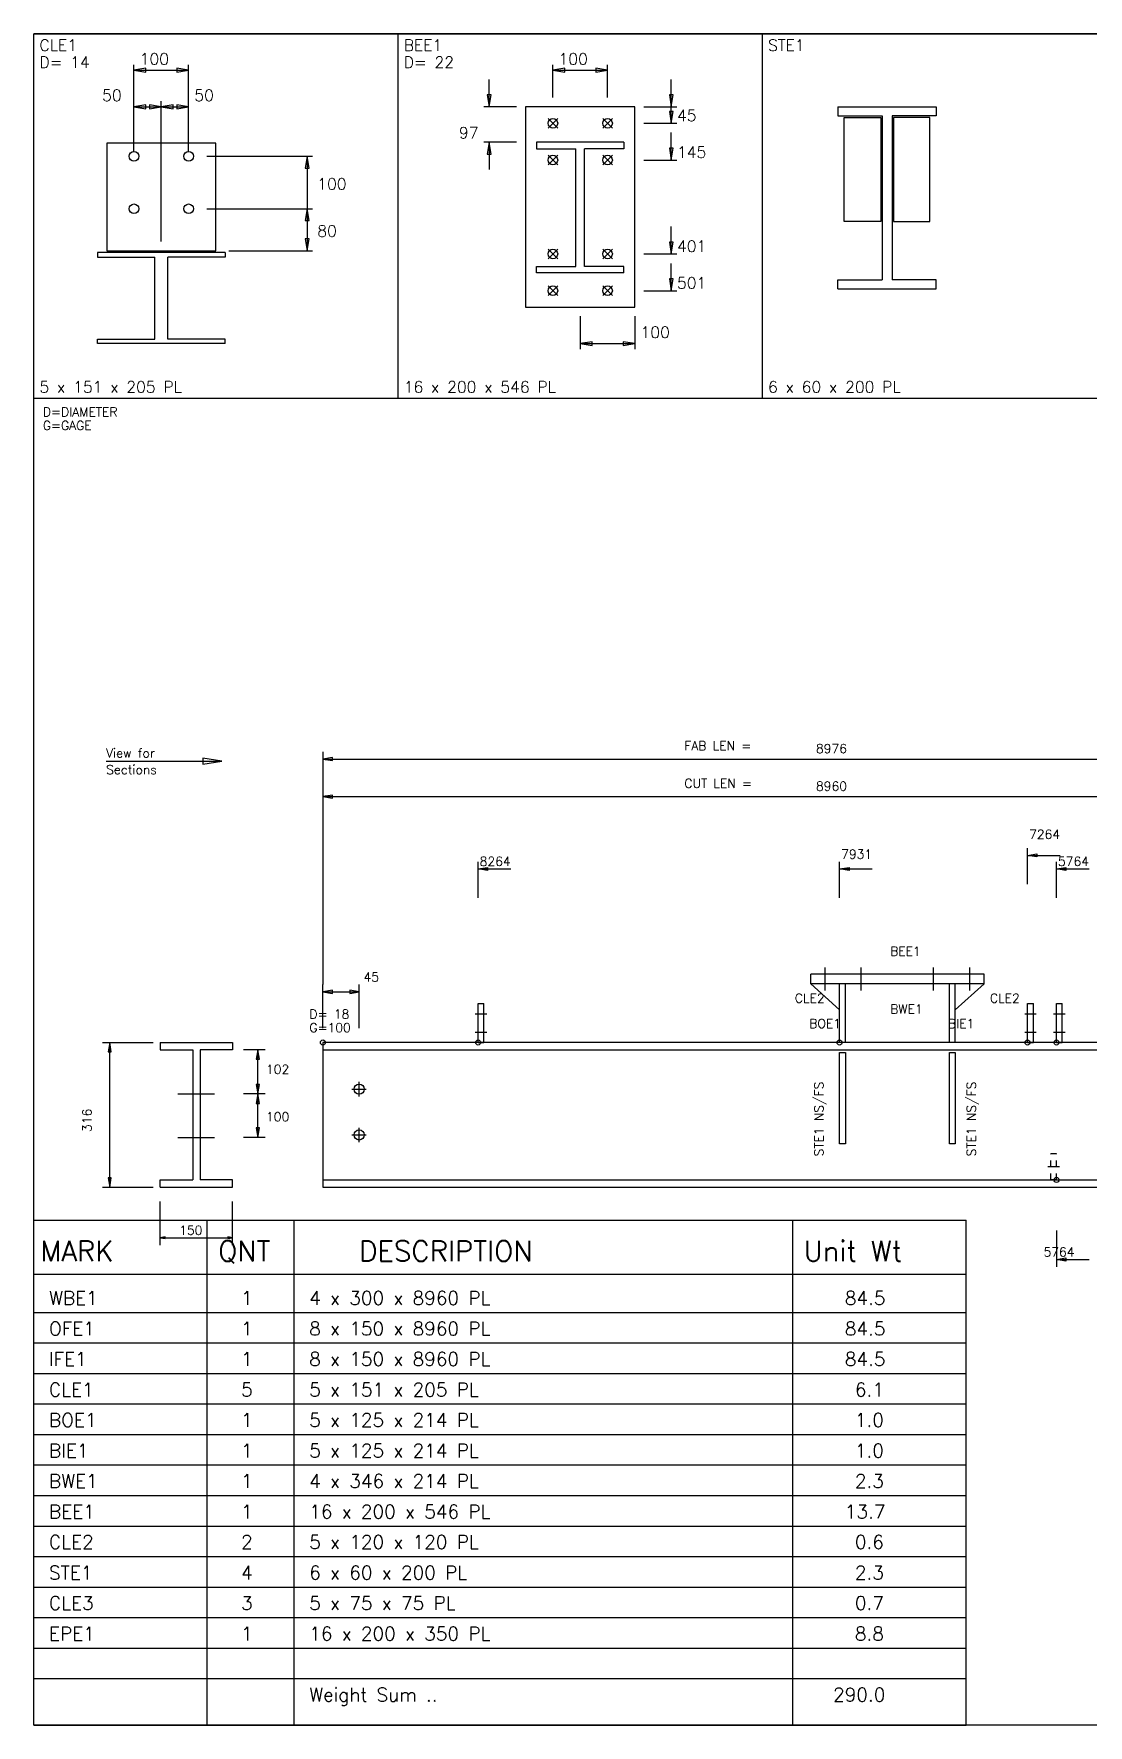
# Model space of a CAD drawing. Extents: x 0 to 420, y 0 to 297.
# Drawn here: x 0 to 185.2, y 0 to 297 of the extents above; entities that cross this region are included whole.
import ezdxf

# ---------------------------------------------------------------- set-up
doc = ezdxf.new("R2010")
doc.units = 0
doc.linetypes.add('CONTIN', pattern=[0])
doc.linetypes.add('DASHED', pattern=[2.38, 1.19, -1.19])
doc.layers.get('0').update_dxf_attribs({"linetype": 'CONTIN'})
for name, color, linetype in [('1', 7, 'CONTIN'), ('10', 7, 'CONTIN'), ('11', 7, 'CONTIN'), ('12', 2, 'CONTIN'), ('13', 2, 'CONTIN'), ('14', 7, 'CONTIN'), ('15', 6, 'CONTIN'), ('16', 7, 'CONTIN'), ('2', 7, 'CONTIN'), ('20', 7, 'CONTIN'), ('21', 7, 'CONTIN'), ('22', 7, 'CONTIN'), ('3', 1, 'CONTIN'), ('6', 4, 'CONTIN'), ('7', 3, 'DASHED'), ('9', 7, 'CONTIN')]:
    doc.layers.add(name, color=color, linetype=linetype)
doc.styles.add('SIMPLEX', font='SIMPLEX')

# ---------------------------------------------------------------- blocks, each defined once
blk = doc.blocks.new('CZEBORDR')
at = {"layer": '22'}
for p, q in [((0, 0), (0, 297)), ((0, 297), (420, 297)), ((420, 297), (420, 0)), ((420, 0), (0, 0))]:
    blk.add_line(p, q, dxfattribs=at)
blk = doc.blocks.new('LOGO')
at = {"linetype": 'CONTINUOUS'}
blk.add_line((0, 297), (-420, 297), dxfattribs=at)
at = {"layer": '14'}
for q in [(-420, 61.91), (-256.17, 0)]:
    blk.add_line((-420, 0), q, dxfattribs=at)
at = {"layer": '22'}
for p, q in [((-420, 0), (-420, 297)), ((0, 0), (-420, 0))]:
    blk.add_line(p, q, dxfattribs=at)
blk = doc.blocks.new('CZEBOLT')
at = {"layer": '21', "style": 'SIMPLEX'}
for s, p in [('D=DIAMETER', (0, 2.381)), ('G=GAGE', (0, 0))]:
    blk.add_text(s, height=1.587, dxfattribs=at).set_placement(p)
blk = doc.blocks.new('RSECTN')
at = {"layer": '10'}
for p, q in [((-6.35, 25.4), (6.35, 25.4)), ((-6.35, 25.4), (-6.35, 24.13)), ((6.35, 25.4), (6.35, 24.13)), ((-6.35, 24.13), (-0.635, 24.13)), ((-0.635, 24.13), (-0.635, 1.27)), ((6.35, 24.13), (0.635, 24.13)), ((0.635, 24.13), (0.635, 1.27)), ((-6.35, 0), (-6.35, 1.27)), ((-6.35, 1.27), (-0.635, 1.27)), ((-6.35, 0), (6.35, 0)), ((6.35, 1.27), (0.635, 1.27)), ((6.35, 0), (6.35, 1.27))]:
    blk.add_line(p, q, dxfattribs=at)
blk = doc.blocks.new('ARROW')
at = {"layer": '2'}
for p, q in [((0, 0), (-1.651, 0.275)), ((-1.651, 0.275), (-1.651, -0.275)), ((-1.651, -0.275), (0, 0))]:
    blk.add_line(p, q, dxfattribs=at)
blk = doc.blocks.new('CYAN_CRCL')
at = {"layer": '6'}
blk.add_circle((0, 0), 0.889, dxfattribs=at)
blk = doc.blocks.new('SWHOLE')
at = {"layer": '6'}
blk.add_blockref('CYAN_CRCL', (0, 0), dxfattribs=at)
blk = doc.blocks.new('PL1CLE')
at = {"layer": '13'}
for p, q in [((10.16, 35.56), (10.16, 20.574)), ((25.4, 35.56), (10.16, 35.56)), ((25.4, 20.574), (25.4, 35.56)), ((10.16, 20.574), (25.4, 20.574))]:
    blk.add_line(p, q, dxfattribs=at)
at = {"layer": '2'}
for p, q in [((13.97, 34.29), (13.97, 46.482)), ((13.97, 45.72), (21.59, 45.72)), ((21.59, 34.29), (21.59, 46.482)), ((13.97, 40.64), (21.59, 40.64)), ((17.78, 21.844), (17.78, 41.402)), ((24.13, 33.732), (38.862, 33.732)), ((38.1, 33.732), (38.1, 33.732)), ((38.1, 33.732), (38.1, 26.422)), ((24.13, 26.422), (38.862, 26.422)), ((38.1, 26.422), (38.1, 20.574)), ((27.178, 20.574), (38.862, 20.574))]:
    blk.add_line(p, q, dxfattribs=at)
at = {"layer": '20'}
for p, q in [((0, 0), (0, 50.8)), ((0, 50.8), (50.8, 50.8)), ((50.8, 0), (50.8, 50.8)), ((0, 0), (50.8, 0))]:
    blk.add_line(p, q, dxfattribs=at)
at = {"layer": '1', "xscale": 0.75, "yscale": 0.75, "zscale": 0.75}
for p in [(13.97, 33.732), (21.59, 33.732), (13.97, 26.422), (21.59, 26.422)]:
    blk.add_blockref('SWHOLE', p, dxfattribs=at)
at = {"layer": '10', "xscale": 1.4, "yscale": 0.5, "zscale": 0.5, "rotation": 180}
blk.add_blockref('RSECTN', (17.78, 20.32), dxfattribs=at)
at = {"layer": '2'}
for p, rotation in [((13.97, 45.72), 180), ((13.97, 40.64), 180), ((17.78, 40.64), 180), ((38.1, 33.732), 90), ((38.1, 26.422), 90), ((38.1, 20.574), -90)]:
    blk.add_blockref('ARROW', p, dxfattribs=dict(at, rotation=rotation))
for p in [(21.59, 45.72), (17.78, 40.64), (21.59, 40.64)]:
    blk.add_blockref('ARROW', p, dxfattribs=at)
at = {"layer": '11', "style": 'SIMPLEX'}
for s, p in [('100', (14.764, 46.514)), ('50', (9.525, 41.434)), ('50', (22.384, 41.434)), ('100', (39.529, 29.093)), ('80', (39.529, 22.514))]:
    blk.add_text(s, height=1.587, dxfattribs=at).set_placement(p)
at = {"layer": '16', "style": 'SIMPLEX'}
for s, p in [('CLE1', (0.794, 48.419)), ('5 x 151 x 205 PL', (0.794, 0.794))]:
    blk.add_text(s, height=1.587, dxfattribs=at).set_placement(p)
at = {"layer": '21', "style": 'SIMPLEX'}
blk.add_text('D= 14', height=1.587, dxfattribs=at).set_placement((0.794, 46.038))
blk = doc.blocks.new('XCIRCL')
at = {"layer": '6'}
for p, q in [((-1.27, 0), (1.27, 0)), ((0, -1.27), (0, 1.27))]:
    blk.add_line(p, q, dxfattribs=at)
blk.add_circle((0, 0), 0.889, dxfattribs=at)
blk = doc.blocks.new('LWHOLE')
at = {"layer": '6', "rotation": 45}
blk.add_blockref('XCIRCL', (0, 0), dxfattribs=at)
blk = doc.blocks.new('PL3BEE')
at = {"layer": '13'}
for p, q in [((17.78, 40.64), (17.78, 12.7)), ((33.02, 40.64), (17.78, 40.64)), ((33.02, 12.7), (33.02, 40.64)), ((17.78, 12.7), (33.02, 12.7))]:
    blk.add_line(p, q, dxfattribs=at)
at = {"layer": '2'}
for p, q in [((21.59, 41.91), (21.59, 46.482)), ((21.59, 45.72), (29.21, 45.72)), ((29.21, 41.91), (29.21, 46.482)), ((12.7, 40.64), (12.7, 44.45)), ((38.1, 40.64), (38.1, 44.45)), ((16.51, 40.64), (11.938, 40.64)), ((34.29, 40.64), (38.862, 40.64)), ((38.1, 38.336), (38.1, 42.146)), ((34.29, 38.336), (38.862, 38.336)), ((16.51, 35.692), (11.938, 35.692)), ((12.7, 35.692), (12.7, 31.882)), ((38.1, 33.215), (38.1, 37.025)), ((34.29, 33.215), (38.862, 33.215)), ((38.1, 20.125), (38.1, 23.935)), ((34.29, 20.125), (38.862, 20.125)), ((38.1, 15.004), (38.1, 18.814)), ((34.29, 15.004), (38.862, 15.004)), ((25.4, 11.43), (25.4, 6.858)), ((33.02, 11.43), (33.02, 6.858)), ((25.4, 7.62), (33.02, 7.62))]:
    blk.add_line(p, q, dxfattribs=at)
at = {"layer": '20'}
for p, q in [((0, 0), (0, 50.8)), ((0, 50.8), (50.8, 50.8)), ((50.8, 0), (50.8, 50.8)), ((0, 0), (50.8, 0))]:
    blk.add_line(p, q, dxfattribs=at)
at = {"layer": '1', "xscale": 0.75, "yscale": 0.75, "zscale": 0.75}
for p in [(21.59, 38.336), (29.21, 38.336), (21.59, 33.215), (29.21, 33.215), (21.59, 20.125), (29.21, 20.125), (21.59, 15.004), (29.21, 15.004)]:
    blk.add_blockref('LWHOLE', p, dxfattribs=at)
at = {"layer": '2'}
for p, rotation in [((21.59, 45.72), 180), ((12.7, 40.64), 270), ((38.1, 40.64), 270), ((38.1, 38.336), 270), ((12.7, 35.692), 90), ((38.1, 33.215), 270), ((38.1, 20.125), 270), ((38.1, 15.004), 270), ((25.4, 7.62), 180)]:
    blk.add_blockref('ARROW', p, dxfattribs=dict(at, rotation=rotation))
for p in [(29.21, 45.72), (33.02, 7.62)]:
    blk.add_blockref('ARROW', p, dxfattribs=at)
at = {"layer": '3', "xscale": 0.96, "yscale": 0.717, "zscale": 0.717, "rotation": 180}
blk.add_blockref('RSECTN', (25.4, 35.692), dxfattribs=at)
at = {"layer": '11', "style": 'SIMPLEX'}
for s, p in [('100', (22.384, 46.514)), ('45', (38.894, 38.622)), ('97', (8.488, 36.221)), ('145', (38.894, 33.501)), ('401', (38.894, 20.41)), ('501', (38.894, 15.29)), ('100', (33.814, 8.414))]:
    blk.add_text(s, height=1.587, dxfattribs=at).set_placement(p)
at = {"layer": '16', "style": 'SIMPLEX'}
for s, p in [('BEE1', (0.794, 48.419)), ('16 x 200 x 546 PL', (0.794, 0.794))]:
    blk.add_text(s, height=1.587, dxfattribs=at).set_placement(p)
at = {"layer": '21', "style": 'SIMPLEX'}
blk.add_text('D= 22', height=1.587, dxfattribs=at).set_placement((0.794, 46.038))
blk = doc.blocks.new('PL4STE')
at = {"layer": '20'}
for p, q in [((0, 0), (0, 50.8)), ((0, 50.8), (50.8, 50.8)), ((50.8, 0), (50.8, 50.8)), ((0, 0), (50.8, 0))]:
    blk.add_line(p, q, dxfattribs=at)
at = {"layer": '9'}
for p, q in [((11.43, 24.648), (11.43, 39.116)), ((11.43, 39.116), (16.51, 39.116)), ((16.51, 39.116), (16.51, 24.648)), ((23.368, 39.116), (18.288, 39.116)), ((18.288, 39.116), (18.288, 24.648)), ((23.368, 24.648), (23.368, 39.116)), ((16.51, 24.648), (11.43, 24.648)), ((18.288, 24.648), (23.368, 24.648))]:
    blk.add_line(p, q, dxfattribs=at)
at = {"xscale": 1.08}
blk.add_blockref('RSECTN', (17.399, 15.24), dxfattribs=at)
at = {"layer": '16', "style": 'SIMPLEX'}
for s, p in [('STE1', (0.794, 48.419)), ('6 x 60 x 200 PL', (0.794, 0.794))]:
    blk.add_text(s, height=1.587, dxfattribs=at).set_placement(p)
blk = doc.blocks.new('CZEPLATE')
at = {"layer": '14'}
for p, q in [((0, 88.702), (163.83, 88.702)), ((0, 0), (0, 88.702)), ((30.48, 0), (30.48, 88.702)), ((45.72, 0), (45.72, 88.702)), ((133.35, 0), (133.35, 88.702)), ((163.83, 0), (163.83, 88.702)), ((163.83, 0), (163.83, 88.702)), ((0, 79.177), (163.83, 79.177)), ((0, 72.479), (163.83, 72.479)), ((0, 67.121), (163.83, 67.121)), ((0, 61.764), (163.83, 61.764)), ((0, 56.406), (163.83, 56.406)), ((0, 51.048), (163.83, 51.048)), ((0, 45.69), (163.83, 45.69)), ((0, 40.332), (163.83, 40.332)), ((0, 34.975), (163.83, 34.975)), ((0, 29.617), (163.83, 29.617)), ((0, 24.259), (163.83, 24.259)), ((0, 18.901), (163.83, 18.901)), ((0, 13.543), (163.83, 13.543)), ((0, 8.186), (163.83, 8.186)), ((0, 0), (163.83, 0))]:
    blk.add_line(p, q, dxfattribs=at)
at = {"layer": '14', "style": 'SIMPLEX'}
for s, height, p in [('MARK', 3.572, (1.143, 81.463)), ('QNT', 3.572, (32.385, 81.463)), ('DESCRIPTION', 3.572, (57.15, 81.463)), ('Unit Wt', 3.572, (135.255, 81.463)), ('WBE1', 2.381, (2.667, 73.819)), ('  1', 2.381, (33.147, 73.819)), ('4 x 300 x 8960 PL', 2.381, (48.387, 73.819)), ('   84.5', 2.381, (137.16, 73.819)), ('OFE1', 2.381, (2.667, 68.461)), ('  1', 2.381, (33.147, 68.461)), ('8 x 150 x 8960 PL', 2.381, (48.387, 68.461)), ('   84.5', 2.381, (137.16, 68.461)), ('IFE1', 2.381, (2.667, 63.103)), ('  1', 2.381, (33.147, 63.103)), ('8 x 150 x 8960 PL', 2.381, (48.387, 63.103)), ('   84.5', 2.381, (137.16, 63.103)), ('CLE1', 2.381, (2.667, 57.745)), ('  5', 2.381, (33.147, 57.745)), ('5 x 151 x 205 PL', 2.381, (48.387, 57.745)), ('    6.1', 2.381, (137.16, 57.745)), ('BOE1', 2.381, (2.667, 52.388)), ('  1', 2.381, (33.147, 52.388)), ('5 x 125 x 214 PL', 2.381, (48.387, 52.388)), ('    1.0', 2.381, (137.16, 52.388)), ('BIE1', 2.381, (2.667, 47.03)), ('  1', 2.381, (33.147, 47.03)), ('5 x 125 x 214 PL', 2.381, (48.387, 47.03)), ('    1.0', 2.381, (137.16, 47.03)), ('BWE1', 2.381, (2.667, 41.672)), ('  1', 2.381, (33.147, 41.672)), ('4 x 346 x 214 PL', 2.381, (48.387, 41.672)), ('    2.3', 2.381, (137.16, 41.672)), ('BEE1', 2.381, (2.667, 36.314)), ('  1', 2.381, (33.147, 36.314)), ('16 x 200 x 546 PL', 2.381, (48.387, 36.314)), ('   13.7', 2.381, (137.16, 36.314)), ('CLE2', 2.381, (2.667, 30.956)), ('  2', 2.381, (33.147, 30.956)), ('5 x 120 x 120 PL', 2.381, (48.387, 30.956)), ('    0.6', 2.381, (137.16, 30.956)), ('STE1', 2.381, (2.667, 25.598)), ('  4', 2.381, (33.147, 25.598)), ('6 x 60 x 200 PL', 2.381, (48.387, 25.598)), ('    2.3', 2.381, (137.16, 25.598)), ('CLE3', 2.381, (2.667, 20.241)), ('  3', 2.381, (33.147, 20.241)), ('5 x 75 x 75 PL', 2.381, (48.387, 20.241)), ('    0.7', 2.381, (137.16, 20.241)), ('EPE1', 2.381, (2.667, 14.883)), ('  1', 2.381, (33.147, 14.883)), ('16 x 200 x 350 PL', 2.381, (48.387, 14.883)), ('    8.8', 2.381, (137.16, 14.883)), ('Weight Sum ..', 2.381, (48.387, 4.167)), ('  290.0', 2.381, (137.16, 4.167))]:
    blk.add_text(s, height=height, dxfattribs=at).set_placement(p)
blk = doc.blocks.new('WFTK')
at = {"layer": '1'}
blk.add_line((-1.6, 0), (4.801, 0), dxfattribs=at)
blk = doc.blocks.new('CZESECTN')
at = {"layer": '2'}
for p, q in [((12.065, 55.88), (20.955, 55.88)), ((13.335, 30.48), (13.335, 55.88)), ((40.64, 54.61), (36.83, 54.61)), ((39.37, 46.838), (39.37, 54.61)), ((40.64, 46.838), (36.83, 46.838)), ((40.64, 46.838), (36.83, 46.838)), ((39.37, 39.218), (39.37, 46.838)), ((40.64, 39.218), (36.83, 39.218)), ((12.065, 30.48), (20.955, 30.48)), ((22.225, 20.32), (22.225, 27.94)), ((34.925, 20.32), (34.925, 27.94)), ((22.225, 21.59), (34.925, 21.59))]:
    blk.add_line(p, q, dxfattribs=at)
at = {"layer": '1'}
blk.add_blockref('RSECTN', (28.575, 30.48), dxfattribs=at)
at = {"layer": '2'}
for p, rotation in [((13.335, 55.88), 90), ((39.37, 54.61), 90), ((39.37, 46.838), -90), ((39.37, 46.838), 90), ((39.37, 39.218), -90), ((13.335, 30.48), -90)]:
    blk.add_blockref('ARROW', p, dxfattribs=dict(at, rotation=rotation))
at = {"layer": '2', "xscale": 0.5, "yscale": 0.5, "zscale": 0.5, "rotation": 180}
blk.add_blockref('ARROW', (22.225, 21.59), dxfattribs=at)
at = {"layer": '2', "xscale": 0.5, "yscale": 0.5, "zscale": 0.5}
blk.add_blockref('ARROW', (34.925, 21.59), dxfattribs=at)
at = {"layer": '6'}
for p in [(26.924, 46.838), (26.924, 39.218)]:
    blk.add_blockref('WFTK', p, dxfattribs=at)
at = {"layer": '11', "style": 'SIMPLEX'}
for s, p in [('102', (40.799, 50.375)), ('100', (40.799, 42.043)), ('150', (25.538, 22.119))]:
    blk.add_text(s, height=1.587, dxfattribs=at).set_placement(p)
blk.add_text('316', height=1.587, rotation=90, dxfattribs=at).set_placement((10.128, 40.164))
blk = doc.blocks.new('MAG_CRCL')
at = {"layer": '15'}
blk.add_circle((0, 0), 0.889, dxfattribs=at)
blk = doc.blocks.new('BSEPLT')
at = {"layer": '12'}
for p, q in [((-0.508, 0), (0.508, 0)), ((-0.508, -12.7), (-0.508, 0)), ((0.508, 0), (0.508, -12.7)), ((0.508, -12.7), (-0.508, -12.7))]:
    blk.add_line(p, q, dxfattribs=at)
blk = doc.blocks.new('CYAN_TICK')
at = {"layer": '6'}
blk.add_line((-1.6, 0), (1.6, 0), dxfattribs=at)
blk = doc.blocks.new('PUCLIP')
at = {"layer": '13'}
for p, q in [((0, 0), (0, 7.62)), ((0, 7.62), (1.016, 7.62)), ((1.016, 0), (1.016, 7.62)), ((0, 0), (1.016, 0))]:
    blk.add_line(p, q, dxfattribs=at)
at = {"layer": '6'}
for p, q in [((-0.508, 5.588), (1.524, 5.588)), ((-0.508, 2.032), (1.524, 2.032))]:
    blk.add_line(p, q, dxfattribs=at)
blk = doc.blocks.new('BRCCLP')
at = {"layer": '6'}
for p, q in [((-0.508, 2.54), (1.524, 2.54)), ((0, 0), (1.016, 0))]:
    blk.add_line(p, q, dxfattribs=at)
at = {"layer": '7'}
for p, q in [((0, 0), (0, 5.08)), ((0, 5.08), (1.016, 5.08)), ((1.016, 0), (1.016, 5.08))]:
    blk.add_line(p, q, dxfattribs=at)
blk = doc.blocks.new('BRSTBH')
at = {"layer": '13'}
for p, q in [((-25.4, 11.43), (-25.4, 13.335)), ((-25.4, 13.335), (5.08, 13.335)), ((5.08, 11.43), (5.08, 13.335)), ((-25.4, 11.43), (5.08, 11.43)), ((-25.4, 11.43), (-20.32, 6.35)), ((-20.32, 0), (-20.32, 11.43)), ((-19.304, 0), (-19.304, 11.43)), ((-1.016, 0), (-1.016, 11.43)), ((0, 0), (0, 11.43)), ((5.08, 11.43), (0, 6.35)), ((-20.32, 0), (-19.304, 0)), ((-1.016, 0), (0, 0))]:
    blk.add_line(p, q, dxfattribs=at)
at = {"layer": '6'}
for p, q in [((-22.86, 10.16), (-22.86, 14.605)), ((-16.51, 10.16), (-16.51, 14.605)), ((-3.81, 10.16), (-3.81, 14.605)), ((2.54, 10.16), (2.54, 14.605))]:
    blk.add_line(p, q, dxfattribs=at)
blk = doc.blocks.new('WEBSTF')
at = {"layer": '9'}
for p, q in [((0, 0), (0, 25.4)), ((0, 25.4), (1.016, 25.4)), ((1.016, 25.4), (1.016, 0)), ((1.016, 0), (0, 0))]:
    blk.add_line(p, q, dxfattribs=at)
blk = doc.blocks.new('MWHOLE')
at = {"layer": '6'}
blk.add_blockref('XCIRCL', (0, 0), dxfattribs=at)
blk = doc.blocks.new('ARROWP')
at = {"layer": '2'}
for p, q in [((0, 0), (-1.651, 0.275)), ((-1.651, 0.275), (-1.651, -0.275)), ((-1.651, -0.275), (0, 0))]:
    blk.add_line(p, q, dxfattribs=at)
blk = doc.blocks.new('CZEPIECE')
at = {"layer": '1'}
for p, q in [((394.6, 55.88), (50.8, 55.88)), ((50.8, 55.88), (50.8, 30.48)), ((50.8, 54.61), (394.6, 54.61)), ((394.6, 30.48), (394.6, 55.88)), ((50.8, 31.75), (394.6, 31.75)), ((50.8, 30.48), (394.6, 30.48))]:
    blk.add_line(p, q, dxfattribs=at)
at = {"layer": '2'}
for p, q in [((50.8, 106.934), (50.8, 66.04)), ((395.616, 106.934), (395.616, 66.04)), ((50.8, 105.664), (395.616, 105.664)), ((50.8, 100.33), (50.8, 66.04)), ((50.8, 99.06), (394.6, 99.06)), ((394.6, 100.33), (394.6, 66.04)), ((394.6, 92.71), (394.6, 85.09)), ((174.598, 83.661), (174.598, 90.011)), ((394.6, 91.44), (407.3, 91.44)), ((78.078, 81.28), (78.078, 87.63)), ((78.078, 86.36), (83.793, 86.36)), ((141.578, 81.28), (141.578, 87.63)), ((141.578, 86.36), (147.293, 86.36)), ((174.598, 88.741), (180.313, 88.741)), ((179.678, 81.28), (179.678, 87.63)), ((179.678, 86.36), (185.393, 86.36)), ((231.283, 81.28), (231.283, 87.63)), ((231.283, 86.36), (236.998, 86.36)), ((277.245, 81.28), (277.245, 87.63)), ((277.245, 86.36), (282.96, 86.36)), ((282.96, 86.36), (394.6, 86.36)), ((394.6, 81.28), (394.6, 87.63)), ((50.8, 58.42), (50.8, 66.04)), ((57.15, 58.42), (57.15, 66.04)), ((50.8, 64.77), (57.15, 64.77)), ((398.664, 57.086), (401.204, 57.086)), ((399.934, 57.086), (399.934, 47.038)), ((392.568, 55.88), (390.028, 55.88)), ((391.298, 47.038), (391.298, 55.88)), ((392.568, 47.038), (390.028, 47.038)), ((398.664, 47.038), (401.204, 47.038)), ((399.934, 47.038), (399.934, 39)), ((398.664, 39), (401.204, 39)), ((399.934, 39), (399.934, 28.953)), ((398.664, 28.953), (401.204, 28.953)), ((394.6, 25.4), (407.3, 25.4)), ((179.678, 22.86), (179.678, 16.51)), ((231.283, 22.86), (231.283, 16.51)), ((277.245, 22.86), (277.245, 16.51)), ((394.6, 22.86), (394.6, 16.51)), ((179.678, 17.78), (185.393, 17.78)), ((231.283, 17.78), (236.998, 17.78)), ((277.245, 17.78), (282.96, 17.78)), ((282.96, 17.78), (394.6, 17.78))]:
    blk.add_line(p, q, dxfattribs=at)
at = {"layer": '21'}
blk.add_line((12.7, 105.283), (33.02, 105.283), dxfattribs=at)
for name, p, xscale, yscale, zscale in [('ARROWP', (33.02, 105.283), 2, 2, 2), ('BRSTBH', (141.578, 55.88), -1, 0.9, 0.9), ('BRCCLP', (179.678, 31.75), -1, 0.9, 0.9), ('BRCCLP', (231.283, 31.75), -1, 0.9, 0.9), ('BRCCLP', (277.245, 31.75), -1, 0.9, 0.9)]:
    blk.add_blockref(name, p, dxfattribs=dict(xscale=xscale, yscale=yscale, zscale=zscale))
at = {"rotation": 180}
for p in [(394.6, 91.44), (394.6, 25.4)]:
    blk.add_blockref('ARROW', p, dxfattribs=at)
for name, p, yscale, zscale in [('PUCLIP', (78.078, 55.88), 0.9, 0.9), ('PUCLIP', (174.598, 55.88), 0.9, 0.9), ('PUCLIP', (179.678, 55.88), 0.9, 0.9), ('PUCLIP', (231.283, 55.88), 0.9, 0.9), ('PUCLIP', (277.245, 55.88), 0.9, 0.9), ('BSEPLT', (395.108, 57.086), 2.215, 2.215), ('BSEPLT', (395.108, 57.086), 2.215, 2.215)]:
    blk.add_blockref(name, p, dxfattribs=dict(yscale=yscale, zscale=zscale))
at = {"layer": '1', "xscale": -1}
for p in [(78.078, 86.36), (141.578, 86.36), (174.598, 88.741), (179.678, 86.36), (231.283, 86.36), (277.245, 86.36), (179.678, 17.78), (231.283, 17.78), (277.245, 17.78)]:
    blk.add_blockref('ARROW', p, dxfattribs=at)
at = {"layer": '15', "xscale": 0.5, "yscale": 0.5, "zscale": 0.5}
for p in [(50.8, 55.88), (78.078, 55.88), (141.578, 55.88), (174.598, 55.88), (179.678, 55.88), (231.283, 55.88), (277.245, 55.88), (395.616, 55.88), (179.678, 31.75), (231.283, 31.75), (277.245, 31.75), (394.6, 30.48)]:
    blk.add_blockref('MAG_CRCL', p, dxfattribs=at)
at = {"layer": '2'}
for p, rotation in [((50.8, 105.664), 180), ((50.8, 99.06), 180), ((50.8, 64.77), 180), ((391.298, 55.88), -90), ((399.934, 57.086), 90), ((391.298, 47.038), -90), ((399.934, 47.038), -90), ((399.934, 47.038), 90), ((399.934, 39), -90), ((399.934, 39), 90), ((399.934, 28.953), -90)]:
    blk.add_blockref('ARROW', p, dxfattribs=dict(at, rotation=rotation))
for p in [(395.616, 105.664), (394.6, 99.06), (57.15, 64.77)]:
    blk.add_blockref('ARROW', p, dxfattribs=at)
at = {"layer": '2', "xscale": -1, "rotation": 180}
for p in [(394.6, 86.36), (394.6, 17.78)]:
    blk.add_blockref('ARROW', p, dxfattribs=at)
at = {"layer": '2', "xscale": 0.5, "yscale": 0.5, "zscale": 0.5}
for p in [(395.108, 47.038), (395.108, 39)]:
    blk.add_blockref('CYAN_TICK', p, dxfattribs=at)
at = {"layer": '6'}
for p in [(57.15, 47.681), (57.15, 39.643)]:
    blk.add_blockref('MWHOLE', p, dxfattribs=at)
at = {"layer": '9', "xscale": -1, "yscale": -0.633, "zscale": -0.633}
for p in [(142.594, 54.144), (161.898, 54.144)]:
    blk.add_blockref('WEBSTF', p, dxfattribs=at)
at = {"layer": '1', "style": 'SIMPLEX'}
blk.add_text('CLE2', height=1.587, dxfattribs=at).set_placement((133.704, 62.865))
at = {"layer": '11', "style": 'SIMPLEX'}
for s, p in [('8976', (137.425, 106.701)), ('8960', (137.425, 100.097)), ('7264', (174.863, 91.652)), ('7931', (141.843, 88.159)), ('8264', (78.343, 86.889)), ('5764', (179.943, 86.889)), ('4264', (231.548, 86.889)), ('3064', (277.509, 86.889)), ('45', (57.944, 66.58)), ('125', (401.712, 52.062)), ('110', (386.726, 49.872)), ('100', (401.712, 43.019)), ('125', (401.585, 33.977)), ('5764', (177.403, 18.309)), ('4264', (229.008, 18.309)), ('3064', (274.969, 18.309))]:
    blk.add_text(s, height=1.587, dxfattribs=at).set_placement(p)
at = {"layer": '2', "style": 'SIMPLEX'}
for s, p in [('FAB LEN =', (114.3, 107.188)), ('CUT LEN =', (114.3, 100.584)), ('TAPE', (395.87, 91.694)), ('TAPE', (395.87, 25.654))]:
    blk.add_text(s, height=1.587, dxfattribs=at).set_placement(p)
at = {"layer": '21', "style": 'SIMPLEX'}
for s, p in [('View for', (12.7, 105.918)), ('Sections', (12.7, 103.013)), ('D= 26', (403.998, 60.896)), ('D= 18', (48.419, 60.071)), ('G=100', (403.998, 58.514)), ('G=100', (48.419, 57.69))]:
    blk.add_text(s, height=1.587, dxfattribs=at).set_placement(p)
at = {"layer": '3', "style": 'SIMPLEX'}
for s, p in [('BEE1', (150.452, 71.12)), ('BWE1', (150.452, 60.96)), ('CLE2', (167.994, 62.865)), ('BOE1', (136.244, 58.42)), ('BIE1', (160.615, 58.42)), ('OFE1', (219.831, 56.674)), ('WBE1', (219.831, 42.386)), ('IFE1', (219.831, 28.099))]:
    blk.add_text(s, height=1.587, dxfattribs=at).set_placement(p)
for s, p in [('CLE1 (TYP)', (275.975, 57.15)), ('STE1 NS/FS', (138.721, 35.878)), ('STE1 NS/FS', (165.518, 35.878)), ('CLE3 FS (TYP)', (272.927, 33.02)), ('EPE1', (399.172, 40.64))]:
    blk.add_text(s, height=1.587, rotation=90, dxfattribs=at).set_placement(p)

msp = doc.modelspace()

# ---------------------------------------------------------------- block references
at = {"xscale": 1.26, "yscale": 1.26, "zscale": 1.26}
for name, p in [('PL1CLE', (0, 233)), ('PL3BEE', (64, 233)), ('PL4STE', (128, 233))]:
    msp.add_blockref(name, p, dxfattribs=at)
for name, p in [('CZEPIECE', (0, 64)), ('CZESECTN', (0, 64)), ('CZEPLATE', (0, 0))]:
    msp.add_blockref(name, p)
at = {"layer": '1'}
for name, p in [('CZEBORDR', (0, 0)), ('CZEBOLT', (1.587, 227.444))]:
    msp.add_blockref(name, p, dxfattribs=at)
at = {"layer": '2'}
msp.add_blockref('LOGO', (420, 0), dxfattribs=at)

doc.saveas('drawing.dxf')
